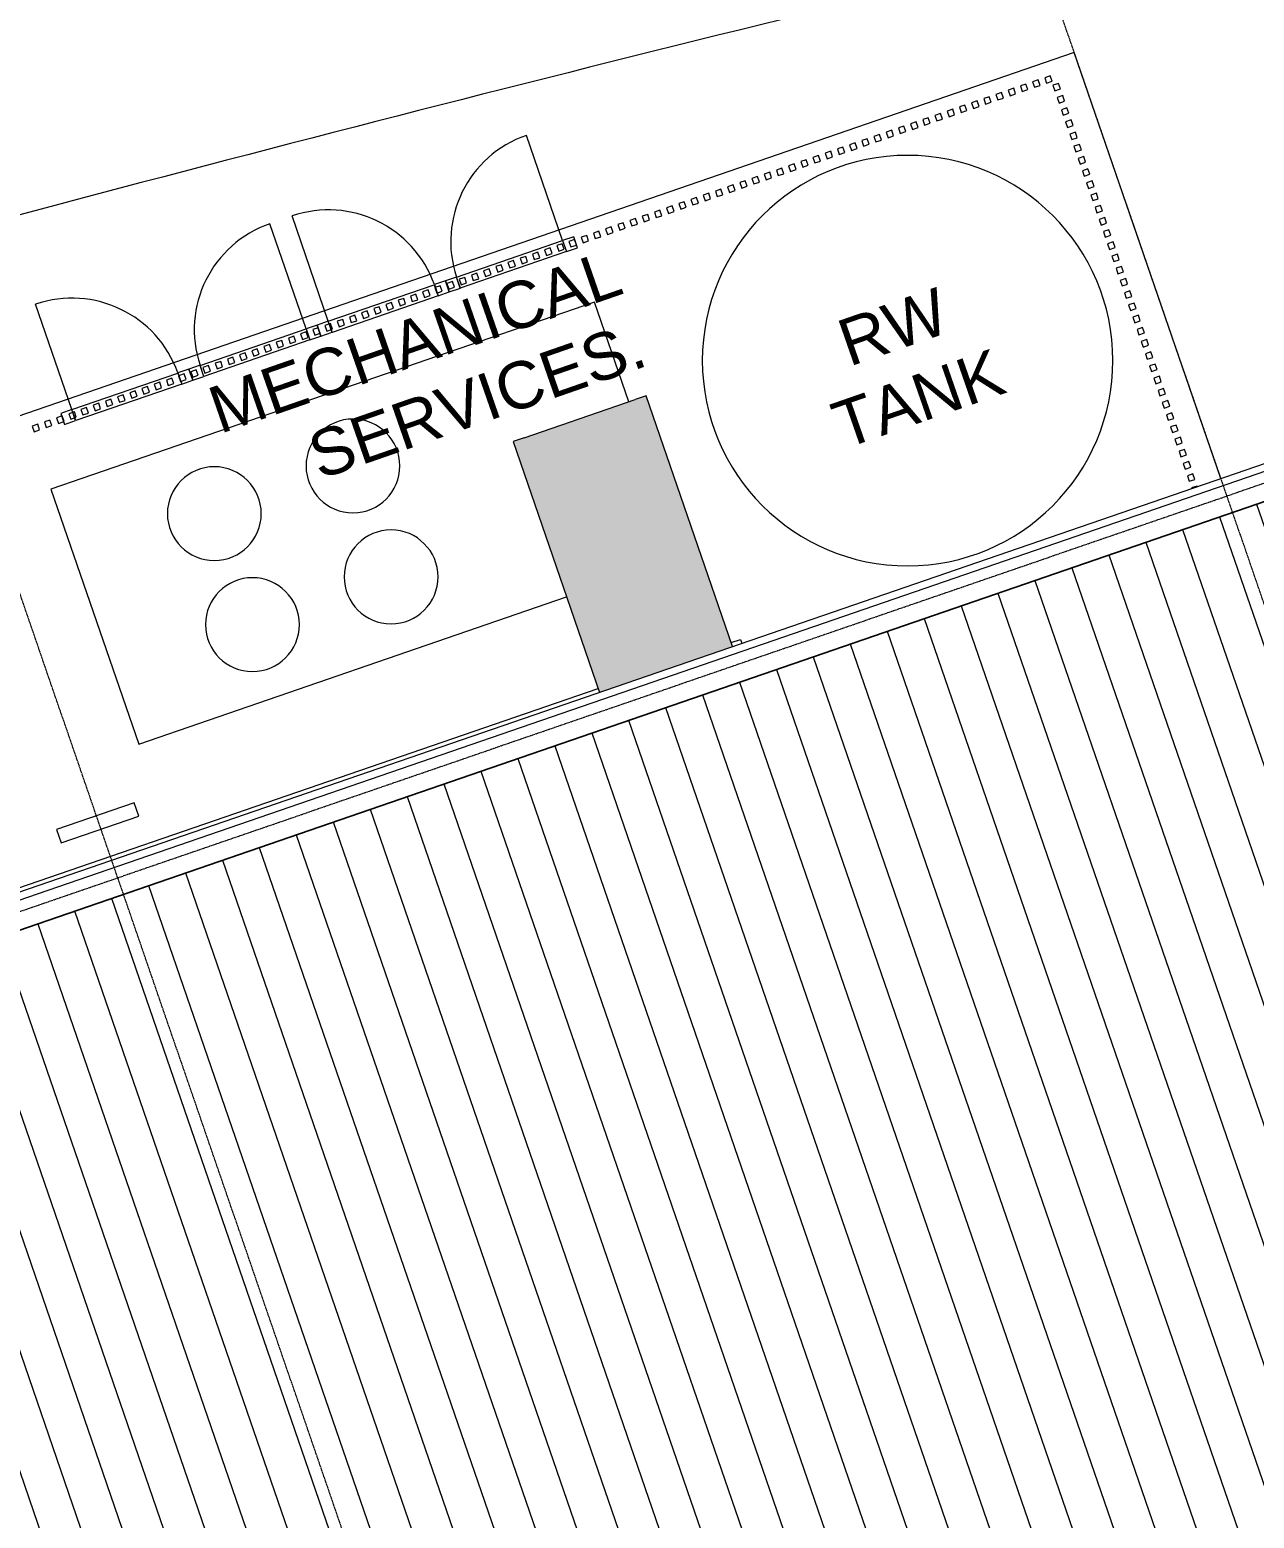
# Model space of a CAD drawing. Header units: millimetres. Extents: x -2478825 to -2336182, y 3945451 to 4053958.
# Drawn here: x -2383191 to -2372753, y 4016303 to 4028995 of the extents above; entities that cross this region are included whole.
import ezdxf

# ---------------------------------------------------------------- set-up
doc = ezdxf.new("R2010")
doc.units = ezdxf.units.MM
doc.linetypes.add('Grid Line', pattern=[21, 12, -3, 3, -3])
for name, color, linetype, lineweight in [('A-DOOR', 31, 'Continuous', 5), ('A-FLOR', 192, 'Continuous', 5), ('A-GENM', 13, 'Continuous', 5), ('A-GLAZ-CWMG', 51, 'Continuous', 5), ('A-ROOF', 132, 'Continuous', 5), ('A-ROOF-OTLN', 132, 'Continuous', 5), ('A-ROOF-PATT', 132, 'Continuous', 5), ('F-FIRE', 13, 'Continuous', 5), ('G-ANNO-TEXT', 231, 'Continuous', 5), ('P-EQPM', 6, 'Continuous', 5), ('S-GRID', 1, 'Continuous', 5)]:
    doc.layers.add(name, color=color, linetype=linetype, lineweight=lineweight)
doc.styles.add('Arial_1', font='arial.ttf', dxfattribs={"height": 400})

# ---------------------------------------------------------------- blocks, each defined once
blk = doc.blocks.new('Hydrant_double5 - Hydrant_double-1019381-ROOF - Part A')
at = {"layer": 'F-FIRE'}
for p, q in [((-2397509, 3973380), (-2398171, 3973152)), ((-2398132, 3973039), (-2397470, 3973267)), ((-2397470, 3973267), (-2397509, 3973380)), ((-2398171, 3973152), (-2398132, 3973039))]:
    blk.add_line(p, q, dxfattribs=at)
for start, end in [(99.2863, 118.7145), (279.2863, 298.7145)]:
    blk.add_arc((-2397820, 3973209), 60, start, end, dxfattribs=at)
blk = doc.blocks.new('Rectangular Mullion - 50 x 50mm-V1-ROOF - Part A')
at = {"layer": 'A-GLAZ-CWMG'}
for p, q in [((-25, -25), (-25, 25)), ((-25, 25), (25, 25)), ((25, 25), (25, -25)), ((25, -25), (-25, -25))]:
    blk.add_line(p, q, dxfattribs=at)
blk = doc.blocks.new('Rectangular Mullion - 50 x 50mm-V5-ROOF - Part A')
at = {"layer": 'A-GLAZ-CWMG'}
for p, q in [((-25, -25), (-25, 25)), ((-25, 25), (25, 25)), ((25, 25), (25, -25)), ((25, -25), (-25, -25))]:
    blk.add_line(p, q, dxfattribs=at)
blk = doc.blocks.new('Rectangular Mullion - 50 x 50mm-V2-ROOF - Part A')
at = {"layer": 'A-GLAZ-CWMG'}
for p, q in [((-25, -25), (-25, 25)), ((-25, 25), (25, 25)), ((25, 25), (25, -25)), ((25, -25), (-25, -25))]:
    blk.add_line(p, q, dxfattribs=at)
blk = doc.blocks.new('Rectangular Mullion - 50 x 50mm-V6-ROOF - Part A')
at = {"layer": 'A-GLAZ-CWMG'}
for p, q in [((-25, -25), (-25, 25)), ((-25, 25), (-20, 25)), ((-20, -25), (-25, -25))]:
    blk.add_line(p, q, dxfattribs=at)
blk = doc.blocks.new('Mechanical - Condensers - Mechanical - Condensers-1249279-ROOF - Part A')
at = {"layer": 'A-GENM'}
for points in [[(-2378240, 4023378), (-2377295, 4023704), (-2378030, 4025841), (-2378976, 4025515), (-2378251, 4023410)], [(-2377295, 4023704), (-2377200, 4023736), (-2377936, 4025873), (-2378030, 4025841), (-2377306, 4023736)], [(-2378335, 4023345), (-2378240, 4023378), (-2378976, 4025515), (-2379071, 4025483), (-2378346, 4023379)]]:
    blk.add_hatch(color=256, dxfattribs=at).paths.add_polyline_path(points)
for p, q in [((-2378378, 4026673), (-2383011, 4025077)), ((-2378085, 4025822), (-2378378, 4026673)), ((-2378976, 4025515), (-2378030, 4025841)), ((-2377936, 4025873), (-2378030, 4025841)), ((-2377200, 4023736), (-2377936, 4025873)), ((-2378976, 4025515), (-2379071, 4025483)), ((-2379071, 4025483), (-2378335, 4023345)), ((-2383011, 4025077), (-2382263, 4022903)), ((-2382263, 4022903), (-2378615, 4024159))]:
    blk.add_line(p, q, dxfattribs=at)
for centre, start, end in [((-2380436, 4025276), 0, 180), ((-2381618, 4024869), 0, 180), ((-2380436, 4025276), 180, 0), ((-2381618, 4024869), 180, 0), ((-2380111, 4024330), 0, 180), ((-2381293, 4023923), 0, 180), ((-2380111, 4024330), 180, 0), ((-2381293, 4023923), 180, 0)]:
    blk.add_arc(centre, 400, start, end, dxfattribs=at)
blk = doc.blocks.new('Water Tanks - Water Tanks-1306764-ROOF - Part A')
at = {"layer": 'P-EQPM'}
for start, end in [(0, 180), (180, 0)]:
    blk.add_arc((-2375468, 4026354), 1750, start, end, dxfattribs=at)
blk = doc.blocks.new('Generic Models 21 - Generic Models 13-2246435-ROOF - Part A')
at = {"layer": 'A-GENM'}
for p, q in [((-2358463, 4030162), (-2358384, 4030189)), ((-2358384, 4030189), (-2358373, 4030156)), ((-2369391, 4026399), (-2359598, 4029771))]:
    blk.add_line(p, q, dxfattribs=at)
blk = doc.blocks.new('Curtain_Wall_Batten_Door - Louvre Single Door-2718797-ROOF - Part A')
at = {"layer": 'A-DOOR'}
blk.add_line((478, 50), (478, 998), dxfattribs=at)
blk.add_arc((478, 42), 956, 90, 179.5137, dxfattribs=at)
blk = doc.blocks.new('Rectangular Mullion - 100 x 100mm-2718795-ROOF - Part A')
at = {"layer": 'A-GLAZ-CWMG'}
for p, q in [((-2407936, 4017113), (-2407032, 4017425)), ((-2407032, 4017425), (-2407000, 4017330)), ((-2407000, 4017330), (-2407904, 4017019)), ((-2407904, 4017019), (-2407936, 4017113))]:
    blk.add_line(p, q, dxfattribs=at)
blk = doc.blocks.new('Rectangular Mullion - 100 x 100mm-1765060-ROOF - Part A')
at = {"layer": 'A-GLAZ-CWMG'}
for p, q in [((-100, -50), (-100, 50)), ((-100, 50), (0, 50)), ((0, 50), (0, -50)), ((0, -50), (-100, -50))]:
    blk.add_line(p, q, dxfattribs=at)
blk = doc.blocks.new('Rectangular Mullion - 100 x 100mm-1765061-ROOF - Part A')
at = {"layer": 'A-GLAZ-CWMG'}
for p, q in [((0, 50), (-100, 50)), ((-100, 50), (-100, -50)), ((0, -50), (0, 50)), ((-100, -50), (0, -50))]:
    blk.add_line(p, q, dxfattribs=at)
blk = doc.blocks.new('Curtain_Wall_Batten_Door - Louvre Single Door-1772445-ROOF - Part A')
at = {"layer": 'A-DOOR'}
blk.add_line((478, -50), (478, -998), dxfattribs=at)
blk.add_arc((478, -42), 956, 180.4863, 270, dxfattribs=at)
blk = doc.blocks.new('Rectangular Mullion - 100 x 100mm-1674793-ROOF - Part A')
at = {"layer": 'A-GLAZ-CWMG'}
for p, q in [((-2409030, 4016737), (-2408126, 4017048)), ((-2408126, 4017048), (-2408093, 4016954)), ((-2408093, 4016954), (-2408997, 4016642)), ((-2408997, 4016642), (-2409030, 4016737))]:
    blk.add_line(p, q, dxfattribs=at)
blk = doc.blocks.new('Rectangular Mullion - 100 x 100mm-1677029-ROOF - Part A')
at = {"layer": 'A-GLAZ-CWMG'}
for p, q in [((-100, -50), (-100, 50)), ((-100, 50), (0, 50)), ((0, 50), (0, -50)), ((0, -50), (-100, -50))]:
    blk.add_line(p, q, dxfattribs=at)
blk = doc.blocks.new('Rectangular Mullion - 100 x 100mm-1677030-ROOF - Part A')
at = {"layer": 'A-GLAZ-CWMG'}
for p, q in [((0, 50), (-100, 50)), ((-100, 50), (-100, -50)), ((0, -50), (0, 50)), ((-100, -50), (0, -50))]:
    blk.add_line(p, q, dxfattribs=at)

msp = doc.modelspace()

# ---------------------------------------------------------------- hatches: boundary and pattern name
at = {"layer": 'A-ROOF-PATT'}
h = msp.add_hatch(dxfattribs=at)
h.set_pattern_fill('FP_2', color=256, style=0, pattern_type=2)
h.set_pattern_definition([(289, (-11344.07, 32944.8), (314.857686, 108.414195), [])])
h.paths.add_polyline_path([(-2452645, 3976761), (-2347469, 4012977), (-2347478, 4013009), (-2353742, 4031486), (-2459017, 3995236), (-2452861, 3977388)])
h.paths.add_polyline_path([(-2449020, 3987609), (-2449020, 3987611), (-2449019, 3987610)])
h.paths.add_polyline_path([(-2446492, 3988481), (-2446491, 3988482), (-2446491, 3988481)])
h.paths.add_polyline_path([(-2355845, 4019694), (-2355845, 4019695), (-2355844, 4019695)])
h.paths.add_polyline_path([(-2353316, 4020564), (-2353315, 4020566), (-2353315, 4020565)])
h.paths.add_polyline_path([(-2450316, 3986980), (-2450402, 3987232), (-2449881, 3987411), (-2449850, 3987324), (-2449703, 3987375), (-2449427, 3987470), (-2449421, 3987473), (-2444766, 3989078), (-2444780, 3989119), (-2444734, 3989135), (-2444723, 3989141), (-2444723, 3989144), (-2444565, 3989198), (-2444565, 3989198), (-2444551, 3989198), (-2444506, 3989213), (-2444491, 3989171), (-2439282, 3990965), (-2439297, 3991007), (-2439250, 3991023), (-2439239, 3991029), (-2439239, 3991032), (-2439082, 3991086), (-2439082, 3991086), (-2439067, 3991086), (-2439022, 3991102), (-2439008, 3991060), (-2433798, 3992853), (-2433813, 3992895), (-2433767, 3992912), (-2433756, 3992918), (-2433756, 3992920), (-2433598, 3992974), (-2433598, 3992974), (-2433584, 3992974), (-2433539, 3992990), (-2433524, 3992948), (-2428315, 3994742), (-2428329, 3994784), (-2428283, 3994800), (-2428272, 3994806), (-2428272, 3994808), (-2428114, 3994862), (-2428114, 3994862), (-2428100, 3994863), (-2428055, 3994878), (-2428041, 3994836), (-2422831, 3996630), (-2422846, 3996672), (-2422800, 3996688), (-2422789, 3996694), (-2422789, 3996696), (-2422631, 3996750), (-2422631, 3996751), (-2422617, 3996751), (-2422572, 3996766), (-2422557, 3996724), (-2417348, 3998518), (-2417362, 3998560), (-2417316, 3998576), (-2417305, 3998582), (-2417305, 3998584), (-2417147, 3998638), (-2417147, 3998639), (-2417133, 3998639), (-2417088, 3998654), (-2417074, 3998612), (-2411864, 4000406), (-2411879, 4000448), (-2411832, 4000464), (-2411822, 4000470), (-2411821, 4000473), (-2411664, 4000527), (-2411664, 4000527), (-2411647, 4000528), (-2411604, 4000543), (-2411590, 4000501), (-2406381, 4002294), (-2406395, 4002336), (-2406349, 4002353), (-2406338, 4002358), (-2406338, 4002361), (-2406180, 4002415), (-2406180, 4002415), (-2406166, 4002415), (-2406121, 4002431), (-2406106, 4002389), (-2400897, 4004183), (-2400912, 4004225), (-2400865, 4004241), (-2400854, 4004247), (-2400854, 4004249), (-2400697, 4004303), (-2400697, 4004303), (-2400682, 4004304), (-2400637, 4004319), (-2400623, 4004277), (-2395413, 4006071), (-2395428, 4006113), (-2395382, 4006129), (-2395371, 4006135), (-2395371, 4006137), (-2395213, 4006191), (-2395213, 4006191), (-2395199, 4006192), (-2395154, 4006207), (-2395139, 4006165), (-2389930, 4007959), (-2389944, 4008001), (-2389898, 4008017), (-2389887, 4008023), (-2389887, 4008025), (-2389729, 4008079), (-2389729, 4008080), (-2389715, 4008080), (-2389670, 4008095), (-2389656, 4008053), (-2384446, 4009847), (-2384461, 4009889), (-2384415, 4009905), (-2384404, 4009911), (-2384404, 4009914), (-2384246, 4009968), (-2384246, 4009968), (-2384232, 4009968), (-2384187, 4009984), (-2384172, 4009942), (-2378963, 4011735), (-2378977, 4011777), (-2378931, 4011794), (-2378920, 4011799), (-2378920, 4011802), (-2378762, 4011856), (-2378762, 4011856), (-2378748, 4011856), (-2378703, 4011872), (-2378689, 4011830), (-2373479, 4013623), (-2373494, 4013665), (-2373447, 4013682), (-2373437, 4013688), (-2373436, 4013690), (-2373279, 4013744), (-2373279, 4013744), (-2373265, 4013745), (-2373219, 4013760), (-2373205, 4013718), (-2367996, 4015512), (-2368010, 4015554), (-2367964, 4015570), (-2367953, 4015576), (-2367953, 4015578), (-2367795, 4015632), (-2367795, 4015632), (-2367781, 4015633), (-2367736, 4015648), (-2367721, 4015606), (-2362512, 4017400), (-2362527, 4017442), (-2362480, 4017458), (-2362469, 4017464), (-2362469, 4017466), (-2362312, 4017520), (-2362312, 4017521), (-2362297, 4017521), (-2362252, 4017536), (-2362238, 4017494), (-2357028, 4019288), (-2357042, 4019330), (-2356997, 4019346), (-2356986, 4019352), (-2356986, 4019355), (-2356828, 4019409), (-2356828, 4019409), (-2356814, 4019409), (-2356769, 4019424), (-2356754, 4019382), (-2351668, 4021133), (-2351698, 4021219), (-2351176, 4021399), (-2351090, 4021147), (-2351612, 4020968), (-2351666, 4021125), (-2352236, 4020928), (-2356752, 4019375), (-2356704, 4019236), (-2356751, 4019220), (-2356764, 4019223), (-2356765, 4019220), (-2356765, 4019219), (-2356922, 4019166), (-2356922, 4019166), (-2356933, 4019157), (-2356978, 4019142), (-2357026, 4019281), (-2362235, 4017487), (-2362187, 4017348), (-2362235, 4017332), (-2362247, 4017334), (-2362248, 4017332), (-2362249, 4017331), (-2362405, 4017278), (-2362405, 4017278), (-2362417, 4017269), (-2362462, 4017253), (-2362509, 4017392), (-2367719, 4015599), (-2367671, 4015460), (-2367719, 4015444), (-2367731, 4015446), (-2367732, 4015443), (-2367733, 4015443), (-2367889, 4015390), (-2367889, 4015389), (-2367900, 4015381), (-2367945, 4015365), (-2367993, 4015504), (-2373202, 4013710), (-2373155, 4013572), (-2373202, 4013556), (-2373215, 4013558), (-2373216, 4013555), (-2373216, 4013555), (-2373372, 4013502), (-2373372, 4013501), (-2373384, 4013493), (-2373429, 4013477), (-2373477, 4013616), (-2378686, 4011822), (-2378638, 4011683), (-2378686, 4011668), (-2378698, 4011670), (-2378699, 4011667), (-2378700, 4011667), (-2378856, 4011613), (-2378856, 4011613), (-2378867, 4011604), (-2378912, 4011589), (-2378960, 4011728), (-2384170, 4009934), (-2384122, 4009795), (-2384169, 4009780), (-2384182, 4009782), (-2384183, 4009779), (-2384183, 4009779), (-2384340, 4009725), (-2384340, 4009725), (-2384351, 4009716), (-2384396, 4009701), (-2384444, 4009840), (-2389653, 4008046), (-2389605, 4007907), (-2389653, 4007891), (-2389665, 4007893), (-2389666, 4007891), (-2389667, 4007890), (-2389823, 4007837), (-2389823, 4007837), (-2389834, 4007828), (-2389879, 4007813), (-2389927, 4007951), (-2395137, 4006158), (-2395089, 4006019), (-2395136, 4006003), (-2395149, 4006005), (-2395150, 4006002), (-2395153, 4006001), (-2395307, 4005949), (-2395307, 4005948), (-2395318, 4005940), (-2395363, 4005924), (-2395411, 4006063), (-2400620, 4004269), (-2400572, 4004131), (-2400620, 4004115), (-2400632, 4004117), (-2400633, 4004114), (-2400634, 4004114), (-2400790, 4004061), (-2400790, 4004060), (-2400802, 4004052), (-2400847, 4004036), (-2400894, 4004175), (-2406104, 4002381), (-2406056, 4002242), (-2406104, 4002227), (-2406116, 4002229), (-2406117, 4002226), (-2406118, 4002226), (-2406274, 4002172), (-2406274, 4002172), (-2406285, 4002163), (-2406330, 4002148), (-2406378, 4002287), (-2411587, 4000493), (-2411540, 4000354), (-2411587, 4000339), (-2411600, 4000341), (-2411601, 4000338), (-2411601, 4000338), (-2411757, 4000284), (-2411757, 4000284), (-2411769, 4000275), (-2411814, 4000260), (-2411862, 4000399), (-2417071, 3998605), (-2417023, 3998466), (-2417071, 3998450), (-2417083, 3998452), (-2417084, 3998450), (-2417085, 3998449), (-2417241, 3998396), (-2417241, 3998396), (-2417252, 3998387), (-2417297, 3998372), (-2417345, 3998510), (-2422555, 3996717), (-2422507, 3996578), (-2422554, 3996562), (-2422567, 3996564), (-2422568, 3996562), (-2422568, 3996561), (-2422725, 3996508), (-2422725, 3996508), (-2422736, 3996499), (-2422781, 3996483), (-2422829, 3996622), (-2428038, 3994828), (-2427990, 3994690), (-2428038, 3994674), (-2428050, 3994676), (-2428051, 3994673), (-2428052, 3994673), (-2428208, 3994620), (-2428208, 3994619), (-2428219, 3994611), (-2428264, 3994595), (-2428312, 3994734), (-2433522, 3992940), (-2433474, 3992801), (-2433521, 3992786), (-2433534, 3992788), (-2433535, 3992785), (-2433535, 3992785), (-2433692, 3992732), (-2433692, 3992731), (-2433703, 3992723), (-2433748, 3992707), (-2433796, 3992846), (-2439005, 3991052), (-2438957, 3990913), (-2439005, 3990898), (-2439017, 3990900), (-2439018, 3990897), (-2439019, 3990897), (-2439175, 3990843), (-2439175, 3990843), (-2439187, 3990834), (-2439232, 3990819), (-2439279, 3990958), (-2444489, 3989164), (-2444441, 3989025), (-2444489, 3989009), (-2444501, 3989012), (-2444502, 3989009), (-2444503, 3989008), (-2444659, 3988955), (-2444659, 3988955), (-2444670, 3988946), (-2444715, 3988931), (-2444765, 3989070), (-2444930, 3989012), (-2449848, 3987316), (-2449794, 3987159), (-2450315, 3986980)])
h.paths.add_polyline_path([(-2448138, 3987908), (-2448127, 3987910), (-2448136, 3987908)])
h.paths.add_polyline_path([(-2445249, 3988903), (-2445238, 3988906), (-2445247, 3988904)])
h.paths.add_polyline_path([(-2354962, 4019992), (-2354952, 4019994), (-2354961, 4019992)])
h.paths.add_polyline_path([(-2352072, 4020986), (-2352062, 4020988), (-2352071, 4020986)])

# ---------------------------------------------------------------- linework, layer by layer
at = {"layer": 'A-FLOR'}
for p, q in [((-2374287, 4028800), (-2409744, 4016591)), ((-2373037, 4025170), (-2374287, 4028800))]:
    msp.add_line(p, q, dxfattribs=at)
msp.add_open_spline([(-2411511, 4024905), (-2400296, 4028922), (-2388868, 4032341), (-2377291, 4035145)], degree=3, dxfattribs=at)
msp.add_open_spline([(-2375318, 4029438), (-2379215, 4028499), (-2390855, 4025472), (-2402321, 4021823), (-2409869, 4019121)], degree=3, knots=[-0.75, -0.75, -0.75, -0.75, -0.5, 0, 0, 0, 0], dxfattribs=at)
at = {"layer": 'A-ROOF'}
msp.add_line((-2353742, 4031486), (-2459017, 3995236), dxfattribs=at)
at = {"layer": 'A-ROOF-OTLN'}
for p, q in [((-2459365, 3995444), (-2353843, 4031779)), ((-2353822, 4031717), (-2459344, 3995382)), ((-2459266, 3995156), (-2354127, 4031359))]:
    msp.add_line(p, q, dxfattribs=at)
at = {"layer": 'S-GRID', "linetype": 'Grid Line'}
for p, q in [((-2353192, 3967536), (-2378900, 4042198)), ((-2363768, 3967536), (-2388356, 4038942)), ((-2354085, 4031526), (-2477051, 3989185))]:
    msp.add_line(p, q, dxfattribs=at)

# ---------------------------------------------------------------- block references
at = {"layer": 'A-DOOR'}
for name, p, rotation in [('Curtain_Wall_Batten_Door - Louvre Single Door-2718797-ROOF - Part A', (-2379085, 4026995), 19.00040712018425), ('Curtain_Wall_Batten_Door - Louvre Single Door-1772445-ROOF - Part A', (-2380178, 4026619), 199.0004071201834), ('Curtain_Wall_Batten_Door - Louvre Single Door-2718797-ROOF - Part A', (-2381271, 4026242), 19.00040712018626), ('Curtain_Wall_Batten_Door - Louvre Single Door-1772445-ROOF - Part A', (-2382365, 4025866), 199.0004071201854)]:
    msp.add_blockref(name, p, dxfattribs=dict(at, rotation=rotation))
at = {"layer": 'A-GENM'}
for name, p in [('Mechanical - Condensers - Mechanical - Condensers-1249279-ROOF - Part A', (0, 0)), ('Generic Models 21 - Generic Models 13-2246435-ROOF - Part A', (-18748, -6392))]:
    msp.add_blockref(name, p, dxfattribs=at)
at = {"layer": 'A-GLAZ-CWMG', "extrusion": (0, 0, -1)}
for name, p, rotation in [('Rectangular Mullion - 50 x 50mm-V1-ROOF - Part A', (2374507, 4028571), 160.9995928798067), ('Rectangular Mullion - 50 x 50mm-V1-ROOF - Part A', (2374819, 4028464), 160.9995928798067), ('Rectangular Mullion - 50 x 50mm-V1-ROOF - Part A', (2374715, 4028500), 160.9995928798067), ('Rectangular Mullion - 50 x 50mm-V1-ROOF - Part A', (2374611, 4028536), 160.9995928798067), ('Rectangular Mullion - 50 x 50mm-V1-ROOF - Part A', (2374437, 4028506), 250.9995928798129), ('Rectangular Mullion - 50 x 50mm-V1-ROOF - Part A', (2375235, 4028321), 160.9995928798067), ('Rectangular Mullion - 50 x 50mm-V1-ROOF - Part A', (2375131, 4028356), 160.9995928798067), ('Rectangular Mullion - 50 x 50mm-V1-ROOF - Part A', (2375027, 4028392), 160.9995928798067), ('Rectangular Mullion - 50 x 50mm-V1-ROOF - Part A', (2374923, 4028428), 160.9995928798067), ('Rectangular Mullion - 50 x 50mm-V1-ROOF - Part A', (2374401, 4028402), 250.9995928798129), ('Rectangular Mullion - 50 x 50mm-V1-ROOF - Part A', (2375547, 4028213), 160.9995928798067), ('Rectangular Mullion - 50 x 50mm-V1-ROOF - Part A', (2375443, 4028249), 160.9995928798067), ('Rectangular Mullion - 50 x 50mm-V1-ROOF - Part A', (2375339, 4028285), 160.9995928798067), ('Rectangular Mullion - 50 x 50mm-V1-ROOF - Part A', (2374365, 4028298), 250.9995928798129), ('Rectangular Mullion - 50 x 50mm-V1-ROOF - Part A', (2374329, 4028194), 250.9995928798129), ('Rectangular Mullion - 50 x 50mm-V1-ROOF - Part A', (2375963, 4028070), 160.9995928798067), ('Rectangular Mullion - 50 x 50mm-V1-ROOF - Part A', (2375859, 4028106), 160.9995928798067), ('Rectangular Mullion - 50 x 50mm-V1-ROOF - Part A', (2375755, 4028142), 160.9995928798067), ('Rectangular Mullion - 50 x 50mm-V1-ROOF - Part A', (2375651, 4028177), 160.9995928798067), ('Rectangular Mullion - 50 x 50mm-V1-ROOF - Part A', (2374293, 4028090), 250.9995928798129), ('Rectangular Mullion - 50 x 50mm-V1-ROOF - Part A', (2376379, 4027927), 160.9995928798067), ('Rectangular Mullion - 50 x 50mm-V1-ROOF - Part A', (2376275, 4027963), 160.9995928798067), ('Rectangular Mullion - 50 x 50mm-V1-ROOF - Part A', (2376171, 4027998), 160.9995928798067), ('Rectangular Mullion - 50 x 50mm-V1-ROOF - Part A', (2376067, 4028034), 160.9995928798067), ('Rectangular Mullion - 50 x 50mm-V1-ROOF - Part A', (2374258, 4027986), 250.9995928798129), ('Rectangular Mullion - 50 x 50mm-V1-ROOF - Part A', (2376691, 4027819), 160.9995928798067), ('Rectangular Mullion - 50 x 50mm-V1-ROOF - Part A', (2376587, 4027855), 160.9995928798067), ('Rectangular Mullion - 50 x 50mm-V1-ROOF - Part A', (2376483, 4027891), 160.9995928798067), ('Rectangular Mullion - 50 x 50mm-V1-ROOF - Part A', (2374222, 4027882), 250.9995928798129), ('Rectangular Mullion - 50 x 50mm-V1-ROOF - Part A', (2377107, 4027676), 160.9995928798067), ('Rectangular Mullion - 50 x 50mm-V1-ROOF - Part A', (2377003, 4027712), 160.9995928798067), ('Rectangular Mullion - 50 x 50mm-V1-ROOF - Part A', (2376899, 4027748), 160.9995928798067), ('Rectangular Mullion - 50 x 50mm-V1-ROOF - Part A', (2376795, 4027783), 160.9995928798067), ('Rectangular Mullion - 50 x 50mm-V1-ROOF - Part A', (2374186, 4027778), 250.9995928798129), ('Rectangular Mullion - 50 x 50mm-V1-ROOF - Part A', (2374150, 4027674), 250.9995928798129), ('Rectangular Mullion - 50 x 50mm-V1-ROOF - Part A', (2377419, 4027569), 160.9995928798067), ('Rectangular Mullion - 50 x 50mm-V1-ROOF - Part A', (2377315, 4027604), 160.9995928798067), ('Rectangular Mullion - 50 x 50mm-V1-ROOF - Part A', (2377211, 4027640), 160.9995928798067), ('Rectangular Mullion - 50 x 50mm-V1-ROOF - Part A', (2374114, 4027570), 250.9995928798129), ('Rectangular Mullion - 50 x 50mm-V1-ROOF - Part A', (2377835, 4027425), 160.9995928798067), ('Rectangular Mullion - 50 x 50mm-V1-ROOF - Part A', (2377731, 4027461), 160.9995928798067), ('Rectangular Mullion - 50 x 50mm-V1-ROOF - Part A', (2377627, 4027497), 160.9995928798067), ('Rectangular Mullion - 50 x 50mm-V1-ROOF - Part A', (2377523, 4027533), 160.9995928798067), ('Rectangular Mullion - 50 x 50mm-V1-ROOF - Part A', (2374078, 4027466), 250.9995928798129), ('Rectangular Mullion - 50 x 50mm-V1-ROOF - Part A', (2378147, 4027318), 160.9995928798067), ('Rectangular Mullion - 50 x 50mm-V1-ROOF - Part A', (2378043, 4027354), 160.9995928798067), ('Rectangular Mullion - 50 x 50mm-V1-ROOF - Part A', (2377939, 4027389), 160.9995928798067), ('Rectangular Mullion - 50 x 50mm-V1-ROOF - Part A', (2374043, 4027362), 250.9995928798129), ('Rectangular Mullion - 50 x 50mm-V2-ROOF - Part A', (2378563, 4027175), 160.9995928798067), ('Rectangular Mullion - 50 x 50mm-V1-ROOF - Part A', (2378459, 4027210), 160.9995928798067), ('Rectangular Mullion - 50 x 50mm-V1-ROOF - Part A', (2378355, 4027246), 160.9995928798067), ('Rectangular Mullion - 50 x 50mm-V1-ROOF - Part A', (2378251, 4027282), 160.9995928798067), ('Rectangular Mullion - 50 x 50mm-V1-ROOF - Part A', (2374007, 4027258), 250.9995928798129), ('Rectangular Mullion - 50 x 50mm-V2-ROOF - Part A', (2378875, 4027067), 160.9995928798067), ('Rectangular Mullion - 50 x 50mm-V2-ROOF - Part A', (2378771, 4027103), 160.9995928798067), ('Rectangular Mullion - 50 x 50mm-V2-ROOF - Part A', (2378667, 4027139), 160.9995928798067), ('Rectangular Mullion - 50 x 50mm-V1-ROOF - Part A', (2373971, 4027154), 250.9995928798129), ('Rectangular Mullion - 50 x 50mm-V1-ROOF - Part A', (2373935, 4027050), 250.9995928798129), ('Rectangular Mullion - 50 x 50mm-V2-ROOF - Part A', (2379291, 4026924), 160.9995928798067), ('Rectangular Mullion - 50 x 50mm-V2-ROOF - Part A', (2379187, 4026960), 160.9995928798067), ('Rectangular Mullion - 50 x 50mm-V2-ROOF - Part A', (2379083, 4026996), 160.9995928798067), ('Rectangular Mullion - 50 x 50mm-V2-ROOF - Part A', (2378979, 4027031), 160.9995928798067), ('Rectangular Mullion - 50 x 50mm-V1-ROOF - Part A', (2373899, 4026946), 250.9995928798129), ('Rectangular Mullion - 100 x 100mm-1677029-ROOF - Part A', (2379631, 4026807), 160.9995928798166), ('Rectangular Mullion - 100 x 100mm-1765060-ROOF - Part A', (2379631, 4026807), 340.9995928798157), ('Rectangular Mullion - 50 x 50mm-V2-ROOF - Part A', (2379603, 4026816), 160.9995928798067), ('Rectangular Mullion - 50 x 50mm-V2-ROOF - Part A', (2379499, 4026852), 160.9995928798067), ('Rectangular Mullion - 50 x 50mm-V2-ROOF - Part A', (2379395, 4026888), 160.9995928798067), ('Rectangular Mullion - 50 x 50mm-V1-ROOF - Part A', (2373864, 4026842), 250.9995928798129), ('Rectangular Mullion - 50 x 50mm-V2-ROOF - Part A', (2380019, 4026673), 160.9995928798067), ('Rectangular Mullion - 50 x 50mm-V2-ROOF - Part A', (2379915, 4026709), 160.9995928798067), ('Rectangular Mullion - 50 x 50mm-V2-ROOF - Part A', (2379811, 4026745), 160.9995928798067), ('Rectangular Mullion - 50 x 50mm-V2-ROOF - Part A', (2379707, 4026781), 160.9995928798067), ('Rectangular Mullion - 50 x 50mm-V1-ROOF - Part A', (2373828, 4026737), 250.9995928798129), ('Rectangular Mullion - 50 x 50mm-V2-ROOF - Part A', (2380435, 4026530), 160.9995928798067), ('Rectangular Mullion - 50 x 50mm-V2-ROOF - Part A', (2380331, 4026566), 160.9995928798067), ('Rectangular Mullion - 50 x 50mm-V2-ROOF - Part A', (2380227, 4026602), 160.9995928798067), ('Rectangular Mullion - 50 x 50mm-V2-ROOF - Part A', (2380123, 4026637), 160.9995928798067), ('Rectangular Mullion - 50 x 50mm-V1-ROOF - Part A', (2373792, 4026633), 250.9995928798129), ('Rectangular Mullion - 50 x 50mm-V1-ROOF - Part A', (2373756, 4026529), 250.9995928798129), ('Rectangular Mullion - 50 x 50mm-V2-ROOF - Part A', (2380747, 4026423), 160.9995928798067), ('Rectangular Mullion - 50 x 50mm-V2-ROOF - Part A', (2380643, 4026458), 160.9995928798067), ('Rectangular Mullion - 50 x 50mm-V2-ROOF - Part A', (2380539, 4026494), 160.9995928798067), ('Rectangular Mullion - 50 x 50mm-V1-ROOF - Part A', (2373720, 4026425), 250.9995928798129), ('Rectangular Mullion - 50 x 50mm-V2-ROOF - Part A', (2381163, 4026279), 160.9995928798067), ('Rectangular Mullion - 50 x 50mm-V2-ROOF - Part A', (2381059, 4026315), 160.9995928798067), ('Rectangular Mullion - 50 x 50mm-V2-ROOF - Part A', (2380955, 4026351), 160.9995928798067), ('Rectangular Mullion - 50 x 50mm-V2-ROOF - Part A', (2380851, 4026387), 160.9995928798067), ('Rectangular Mullion - 50 x 50mm-V1-ROOF - Part A', (2373685, 4026321), 250.9995928798129), ('Rectangular Mullion - 50 x 50mm-V2-ROOF - Part A', (2381475, 4026172), 160.9995928798067), ('Rectangular Mullion - 50 x 50mm-V2-ROOF - Part A', (2381371, 4026208), 160.9995928798067), ('Rectangular Mullion - 50 x 50mm-V2-ROOF - Part A', (2381267, 4026243), 160.9995928798067), ('Rectangular Mullion - 50 x 50mm-V1-ROOF - Part A', (2373649, 4026217), 250.9995928798129), ('Rectangular Mullion - 100 x 100mm-1677029-ROOF - Part A', (2381818, 4026054), 160.9995928798146), ('Rectangular Mullion - 50 x 50mm-V2-ROOF - Part A', (2381891, 4026029), 160.9995928798067), ('Rectangular Mullion - 100 x 100mm-1765060-ROOF - Part A', (2381818, 4026054), 340.9995928798138), ('Rectangular Mullion - 50 x 50mm-V2-ROOF - Part A', (2381787, 4026064), 160.9995928798067), ('Rectangular Mullion - 50 x 50mm-V2-ROOF - Part A', (2381683, 4026100), 160.9995928798067), ('Rectangular Mullion - 50 x 50mm-V2-ROOF - Part A', (2381579, 4026136), 160.9995928798067), ('Rectangular Mullion - 50 x 50mm-V1-ROOF - Part A', (2373613, 4026113), 250.9995928798129), ('Rectangular Mullion - 50 x 50mm-V2-ROOF - Part A', (2382203, 4025921), 160.9995928798067), ('Rectangular Mullion - 50 x 50mm-V2-ROOF - Part A', (2382099, 4025957), 160.9995928798067), ('Rectangular Mullion - 50 x 50mm-V2-ROOF - Part A', (2381995, 4025993), 160.9995928798067), ('Rectangular Mullion - 50 x 50mm-V1-ROOF - Part A', (2373577, 4026009), 250.9995928798129), ('Rectangular Mullion - 50 x 50mm-V1-ROOF - Part A', (2373541, 4025905), 250.9995928798129), ('Rectangular Mullion - 50 x 50mm-V2-ROOF - Part A', (2382619, 4025778), 160.9995928798067), ('Rectangular Mullion - 50 x 50mm-V2-ROOF - Part A', (2382515, 4025814), 160.9995928798067), ('Rectangular Mullion - 50 x 50mm-V2-ROOF - Part A', (2382411, 4025850), 160.9995928798067), ('Rectangular Mullion - 50 x 50mm-V2-ROOF - Part A', (2382307, 4025885), 160.9995928798067), ('Rectangular Mullion - 50 x 50mm-V1-ROOF - Part A', (2373505, 4025801), 250.9995928798129), ('Rectangular Mullion - 50 x 50mm-V5-ROOF - Part A', (2382931, 4025670), 160.9995928798067), ('Rectangular Mullion - 50 x 50mm-V2-ROOF - Part A', (2382827, 4025706), 160.9995928798067), ('Rectangular Mullion - 50 x 50mm-V2-ROOF - Part A', (2382723, 4025742), 160.9995928798067), ('Rectangular Mullion - 50 x 50mm-V1-ROOF - Part A', (2373470, 4025697), 250.9995928798129), ('Rectangular Mullion - 50 x 50mm-V1-ROOF - Part A', (2383139, 4025599), 160.9995928798067), ('Rectangular Mullion - 50 x 50mm-V1-ROOF - Part A', (2383035, 4025635), 160.9995928798067), ('Rectangular Mullion - 50 x 50mm-V1-ROOF - Part A', (2373434, 4025593), 250.9995928798129), ('Rectangular Mullion - 50 x 50mm-V1-ROOF - Part A', (2373398, 4025489), 250.9995928798129), ('Rectangular Mullion - 50 x 50mm-V1-ROOF - Part A', (2373362, 4025385), 250.9995928798129), ('Rectangular Mullion - 50 x 50mm-V1-ROOF - Part A', (2373326, 4025281), 250.9995928798129), ('Rectangular Mullion - 50 x 50mm-V1-ROOF - Part A', (2373291, 4025177), 250.9995928798129), ('Rectangular Mullion - 50 x 50mm-V6-ROOF - Part A', (2373255, 4025073), 250.9995928798129)]:
    msp.add_blockref(name, p, dxfattribs=dict(at, rotation=rotation))
at = {"layer": 'A-GLAZ-CWMG'}
for name, p in [('Rectangular Mullion - 100 x 100mm-2718795-ROOF - Part A', (28383, 9773)), ('Rectangular Mullion - 100 x 100mm-1674793-ROOF - Part A', (28383, 9773)), ('Rectangular Mullion - 100 x 100mm-2718795-ROOF - Part A', (26197, 9020)), ('Rectangular Mullion - 100 x 100mm-1674793-ROOF - Part A', (26197, 9020))]:
    msp.add_blockref(name, p, dxfattribs=at)
for name, p, rotation in [('Rectangular Mullion - 100 x 100mm-1765061-ROOF - Part A', (-2378538, 4027183), 19.00040712018425), ('Rectangular Mullion - 100 x 100mm-1765061-ROOF - Part A', (-2380725, 4026430), 19.00040712018626), ('Rectangular Mullion - 100 x 100mm-1677030-ROOF - Part A', (-2380725, 4026430), 199.0004071201834), ('Rectangular Mullion - 100 x 100mm-1677030-ROOF - Part A', (-2382911, 4025677), 199.0004071201854)]:
    msp.add_blockref(name, p, dxfattribs=dict(at, rotation=rotation))
at = {"layer": 'F-FIRE'}
msp.add_blockref('Hydrant_double5 - Hydrant_double-1019381-ROOF - Part A', (15208, 49023), dxfattribs=at)
at = {"layer": 'P-EQPM'}
msp.add_blockref('Water Tanks - Water Tanks-1306764-ROOF - Part A', (-240, -180), dxfattribs=at)

# ---------------------------------------------------------------- texts
at = {"layer": 'G-ANNO-TEXT', "color": 253, "char_height": 400, "attachment_point": 1, "rotation": 19.187, "style": 'Arial_1'}
for s, insert, width in [('MECHANICAL ', (-2381703, 4025925), 4521.52), ('SERVICES. ', (-2380853, 4025535), 3703.8)]:
    msp.add_mtext(s, dxfattribs=dict(at, insert=insert, width=width))
at = {"layer": 'G-ANNO-TEXT', "color": 7, "char_height": 400, "attachment_point": 1, "rotation": 19.187, "style": 'Arial_1'}
for s, insert, width in [('RW ', (-2376338, 4026498), 1362.87), ('TANK', (-2376387, 4025794), 1843.88)]:
    msp.add_mtext(s, dxfattribs=dict(at, insert=insert, width=width))

doc.saveas('drawing.dxf')
